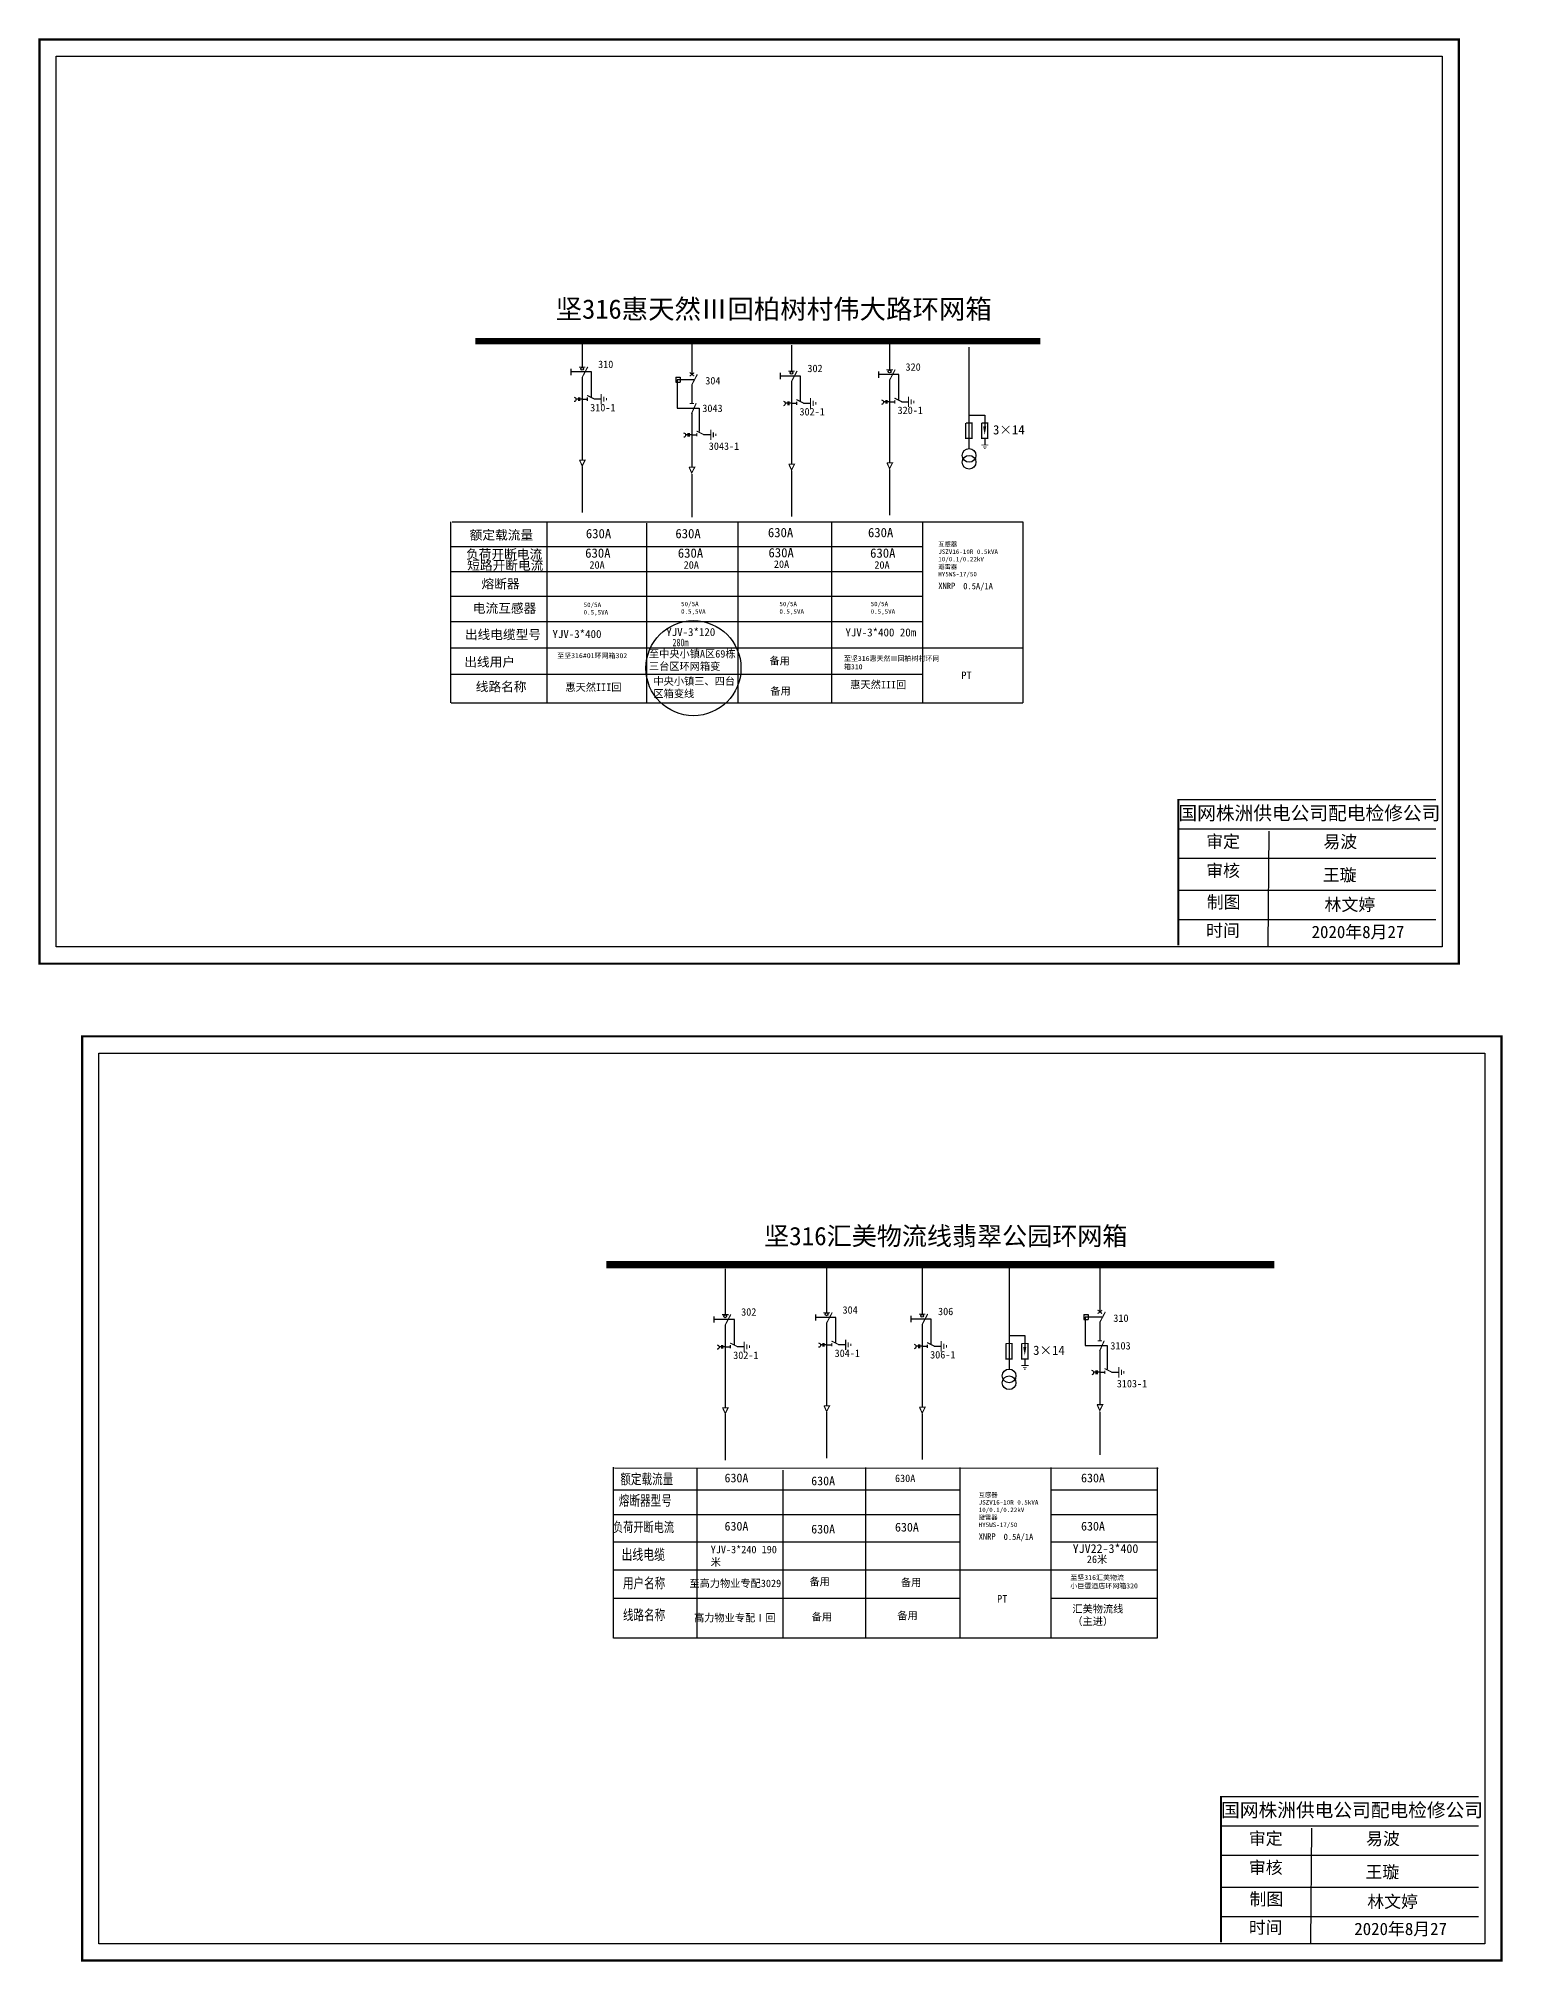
# Model space of a CAD drawing. Header units: millimetres. Extents: x 274 to 2193, y 1327 to 2514.
# Drawn here: x 1606 to 2193, y 1743 to 2514 of the extents above; entities that cross this region are included whole.
import ezdxf

# ---------------------------------------------------------------- set-up
doc = ezdxf.new("R2010")
doc.units = ezdxf.units.MM
doc.linetypes.add('ACAD_ISO02W100', pattern=[15, 12, -3])
doc.linetypes.add('CENTER', pattern=[50.8, 31.75, -6.35, 6.35, -6.35])
doc.styles.add('@KaiTi_txtstyle_3.00_0_0', font='simkai.ttf', dxfattribs={"height": 3})
doc.styles.add('_txtstyle_2.00_0_0', font='simsun.ttc', dxfattribs={"height": 2})
doc.styles.add('_txtstyle_3.00_0_0', font='simsun.ttc', dxfattribs={"height": 3})
doc.styles.add('_txtstyle_3.52_0_0', font='simsun.ttc', dxfattribs={"height": 3.518921})
doc.styles.add('HZ', font='simkai.ttf', dxfattribs={"width": 0.75})
doc.styles.add('hztxt_txtstyle_2.70_0_0', font='simkai.ttf', dxfattribs={"height": 2.7})
doc.styles.add('KaiTi_txtstyle_1.80_0_0', font='simkai.ttf', dxfattribs={"height": 1.8})
doc.styles.add('STYLE1', font='txt.shx', dxfattribs={"height": 2.6})
doc.styles.add('字体', font='', dxfattribs={"height": 1.95})
doc.styles.add('楷体_GB2312_txtstyle_1.09_0_0', font='simkai_0.ttf', dxfattribs={"height": 1.0944})
doc.styles.add('楷体_GB2312_txtstyle_3.00_0_0', font='simkai_0.ttf', dxfattribs={"height": 3})
doc.styles.add('楷体_GB2312_txtstyle_7.37_0_0', font='simkai_0.ttf', dxfattribs={"height": 7.367898})
doc.styles.add('黑体_txtstyle_2.00_0_0', font='simhei.ttf', dxfattribs={"height": 2})
doc.styles.get('字体').set_extended_font_data('SimSun')

# ---------------------------------------------------------------- blocks, each defined once
blk = doc.blocks.new('JD')
for points in [[(-2, 0.2), (-2, -0.2), (2, 0.2), (2, -0.2)], [(1, -1.2), (1, -0.8), (-1, -1.2), (-1, -0.8)], [(-0.5, -1.8), (-0.5, -2.2), (0.5, -1.8), (0.5, -2.2)]]:
    blk.add_trace(points)

msp = doc.modelspace()

# ---------------------------------------------------------------- linework, layer by layer
for p, q in [((1824.25, 2392.76, -0.2), (1824.25, 2382.42, -0.2)), ((1868.19, 2392.39), (1868.19, 2379.39)), ((1947.54, 2391.67), (1947.54, 2381.33)), ((1908.2, 2391.11), (1908.2, 2380.77)), ((1979.37, 2390.32, -0.2), (1979.37, 2349.68, -0.2)), ((1824.25, 2378.35, -0.2), (1824.25, 2345.12, -0.2)), ((1861.81, 2378.35), (1861.81, 2376.36)), ((1861.81, 2378.35), (1863.6, 2378.35)), ((1861.81, 2376.36), (1863.6, 2376.36)), ((1863.6, 2378.35), (1863.6, 2376.36)), ((1908.2, 2376.7), (1908.2, 2343.47)), ((1947.54, 2377.26), (1947.54, 2344.03)), ((1824.25, 2369.52, -0.2), (1826.32, 2369.52, -0.2)), ((1829.02, 2369.58, -0.2), (1831.84, 2369.58, -0.2)), ((1868.19, 2375.32), (1868.19, 2367.91)), ((1947.54, 2368.43), (1949.61, 2368.43)), ((1952.31, 2368.49), (1955.13, 2368.49)), ((1868.19, 2364.2), (1868.19, 2342.33)), ((1908.2, 2367.87), (1910.27, 2367.87)), ((1912.97, 2367.93), (1915.78, 2367.93)), ((1979.34, 2363.12, -0.2), (1985.68, 2363.12, -0.2)), ((1985.68, 2363.12, -0.2), (1985.68, 2358.48, -0.2)), ((1868.19, 2355.22), (1870.25, 2355.22)), ((1872.96, 2355.28), (1875.77, 2355.28)), ((1985.68, 2353.61, -0.2), (1985.68, 2351.21, -0.2)), ((1771.46, 2320.32), (1771.46, 2247.71)), ((1810.01, 2320.3, -0.2), (1810.01, 2247.7, -0.2)), ((1850.07, 2319.75, -0.2), (1850.07, 2247.7, -0.2)), ((1886.67, 2320.06, -0.2), (1886.67, 2247.7, -0.2)), ((1924.28, 2320.08, -0.2), (1924.28, 2247.7, -0.2)), ((1960.72, 2320.08, -0.2), (1960.72, 2247.7, -0.2)), ((2001.01, 2320.32, -0.2), (2001.01, 2247.7, -0.2)), ((1771.7, 2310.35, -0.2), (1960.72, 2310.35, -0.2)), ((1922.29, 2021.41), (1922.29, 2003.12)), ((1995.44, 2021.1), (1995.44, 1980.47)), ((2031.83, 2022.57), (2031.83, 2003.36)), ((1881.62, 2020.62), (1881.62, 2002.33)), ((1960.6, 2020.82), (1960.6, 2002.52)), ((1881.62, 1998.25), (1881.62, 1965.03)), ((1922.29, 1999.05), (1922.29, 1965.82)), ((1960.6, 1998.45), (1960.6, 1965.22)), ((2025.45, 2002.32), (2025.45, 2000.34)), ((2025.45, 2002.32), (2027.24, 2002.32)), ((2025.45, 2000.34), (2027.24, 2000.34)), ((2027.24, 2002.32), (2027.24, 2000.34)), ((2031.83, 1999.29), (2031.83, 1991.88)), ((1922.29, 1990.22), (1924.36, 1990.22)), ((1927.06, 1990.28), (1929.88, 1990.28)), ((1995.42, 1993.9), (2001.76, 1993.9)), ((2001.76, 1993.9), (2001.76, 1989.26)), ((1881.62, 1989.43), (1883.69, 1989.43)), ((1886.39, 1989.49), (1889.21, 1989.49)), ((1960.6, 1989.62), (1962.67, 1989.62)), ((1965.37, 1989.68), (1968.19, 1989.68)), ((2001.76, 1984.39), (2001.76, 1982)), ((2031.83, 1988.17), (2031.83, 1966.3)), ((2031.83, 1979.19), (2033.9, 1979.19)), ((2036.6, 1979.25), (2039.41, 1979.25))]:
    msp.add_line(p, q)
at = {"linetype": 'ACAD_ISO02W100'}
for p, q in [((1862.38, 2377.32), (1862.38, 2365.91)), ((1869.08, 2377.32), (1862.38, 2377.32)), ((1862.38, 2365.91), (1871.22, 2365.91)), ((1871.22, 2365.91), (1871.22, 2356.51)), ((2026.02, 2001.29), (2026.02, 1989.88)), ((2032.72, 2001.29), (2026.02, 2001.29)), ((2026.02, 1989.88), (2034.86, 1989.88)), ((2034.86, 1989.88), (2034.86, 1980.48))]:
    msp.add_line(p, q, dxfattribs=at)
at = {"linetype": 'CENTER'}
for p, q in [((1824.27, 2342.43, -0.2), (1824.27, 2324.07, -0.2)), ((1868.2, 2339.4), (1868.2, 2322.15)), ((1908.21, 2340.78), (1908.21, 2322.42)), ((1947.56, 2341.34), (1947.56, 2322.98)), ((1881.64, 1962.34), (1881.64, 1943.97)), ((1922.3, 1963.13), (1922.3, 1944.77)), ((1960.61, 1962.53), (1960.61, 1944.17)), ((2031.84, 1963.37), (2031.84, 1946.12))]:
    msp.add_line(p, q, dxfattribs=at)
at = {"linetype": 'Continuous'}
for p, q in [((1772.12, 2320.32, -0.2), (2001.01, 2320.32, -0.2)), ((1771.7, 2300.4, -0.2), (1828.77, 2300.4, -0.2)), ((1828.34, 2300.4, -0.2), (1960.72, 2300.4, -0.2)), ((1771.7, 2290.45, -0.2), (1960.72, 2290.45, -0.2)), ((1771.7, 2280.37, -0.2), (1960.72, 2280.37, -0.2)), ((1771.7, 2269.77, -0.2), (2001.01, 2269.77, -0.2)), ((1771.7, 2259.19, -0.2), (1960.72, 2259.19, -0.2)), ((1771.7, 2247.7, -0.2), (2001.01, 2247.7, -0.2)), ((1836.84, 1872.5), (1836.84, 1941.17)), ((1837.19, 1940.91), (2055.27, 1940.75)), ((1870.28, 1940.43), (1870.28, 1872.75)), ((1904.75, 1939.97), (1904.75, 1872.55)), ((1937.9, 1941.04), (1937.9, 1872.51)), ((1975.75, 1941.04), (1975.75, 1872.51)), ((2012.26, 1940.99), (2012.26, 1872.47)), ((2054.92, 1941), (2054.92, 1872.48)), ((1836.84, 1931.99), (1975.75, 1931.99)), ((1836.84, 1922.13), (1975.75, 1922.13)), ((1836.84, 1911.11), (1975.75, 1911.11)), ((1836.84, 1899.95), (2054.92, 1899.95)), ((1836.84, 1888.59), (1975.75, 1888.59)), ((2054.92, 1872.5), (1836.84, 1872.5))]:
    msp.add_line(p, q, dxfattribs=at)
at = {"color": 0, "linetype": 'Continuous'}
for p, q in [((2063.41, 2208.93), (2166.62, 2208.93)), ((2063.41, 2197.15), (2166.62, 2197.15)), ((2099.66, 2196.16), (2099.23, 2150.26)), ((2063.41, 2185.4), (2166.62, 2185.4)), ((2063.41, 2172.57), (2166.62, 2172.57)), ((2063.41, 2160.82), (2166.62, 2160.82)), ((2080.53, 1809.04), (2183.74, 1809.04)), ((2080.53, 1797.26), (2183.74, 1797.26)), ((2116.78, 1796.27), (2116.35, 1750.37)), ((2080.53, 1785.51), (2183.74, 1785.51)), ((2080.53, 1772.68), (2183.74, 1772.68)), ((2080.53, 1760.93), (2183.74, 1760.93))]:
    msp.add_line(p, q, dxfattribs=at)
at = {"linetype": 'Continuous', "ltscale": 2.402579}
for p, q in [((2012.26, 1931.99), (2054.92, 1931.99)), ((2012.26, 1922.13), (2054.92, 1922.13)), ((2012.26, 1911.11), (2054.92, 1911.11)), ((2012.26, 1888.59), (2054.92, 1888.59))]:
    msp.add_line(p, q, dxfattribs=at)
at = {"color": 0, "linetype": 'Continuous', "const_width": 0.827}
for points in [[(1606.6, 2513.77), (2175.84, 2513.77), (2175.84, 2143.13), (1606.6, 2143.13)], [(1623.72, 2113.88), (2192.96, 2113.88), (2192.96, 1743.24), (1623.72, 1743.24)]]:
    msp.add_lwpolyline(points, close=True, dxfattribs=at)
at = {"color": 0, "linetype": 'Continuous'}
for points in [[(1613.29, 2507.07), (2169.14, 2507.07), (2169.14, 2149.83), (1613.29, 2149.83)], [(1630.41, 2107.18), (2186.26, 2107.18), (2186.26, 1749.94), (1630.41, 1749.94)]]:
    msp.add_lwpolyline(points, close=True, dxfattribs=at)
at = {"elevation": -0.2}
for points, const_width in [([(1781.4, 2392.76), (2008.01, 2392.76)], 2.45), ([(1822.93, 2382.37), (1825.57, 2382.37)], 0.448), ([(1824.25, 2378.23), (1826.49, 2382.48)], 0.448), ([(1826.21, 2371.02), (1829.2, 2369.52)], 0.448), ([(1826.32, 2370.21), (1826.32, 2368.83)], 0.448), ([(1978.1, 2359.95), (1978.1, 2353.76), (1980.58, 2353.76), (1980.58, 2359.95), (1978.18, 2359.95)], 0.522), ([(1984.45, 2359.95), (1984.45, 2353.76), (1986.92, 2353.76), (1986.92, 2359.95), (1984.52, 2359.95)], 0.522), ([(1823.15, 2345.05), (1825.43, 2345.05), (1824.27, 2342.74), (1823.18, 2345.09)], 0.448)]:
    msp.add_lwpolyline(points, dxfattribs=dict(at, const_width=const_width))
for points in [[(1819.73, 2381.69), (1819.73, 2379.19)], [(1822.75, 2369.55), (1821.8, 2369.55)], [(1822.75, 2370.17), (1822.75, 2368.81)], [(1823.16, 2370.17), (1823.16, 2368.81)], [(1824.25, 2369.55), (1823.16, 2369.55)]]:
    msp.add_lwpolyline(points, dxfattribs=at)
at = {"linetype": 'ACAD_ISO02W100', "elevation": -0.2}
msp.add_lwpolyline([(1827.93, 2370.23), (1827.93, 2380.44), (1819.73, 2380.44)], dxfattribs=at)
for points, const_width in [([(1867.33, 2378.72), (1869.15, 2380.09)], 0.448), ([(1867.35, 2380.22), (1869.11, 2378.76)], 0.448), ([(1868.19, 2375.2), (1870.43, 2379.45)], 0.448), ([(1906.88, 2380.72), (1909.52, 2380.72)], 0.448), ([(1908.2, 2376.58), (1910.44, 2380.83)], 0.448), ([(1946.22, 2381.28), (1948.87, 2381.28)], 0.448), ([(1947.54, 2377.14), (1949.79, 2381.39)], 0.448), ([(1868.09, 2363.66), (1869.98, 2367.88)], 0.448), ([(1910.15, 2369.37), (1913.14, 2367.87)], 0.448), ([(1910.27, 2368.56), (1910.27, 2367.18)], 0.448), ([(1949.5, 2369.93), (1952.49, 2368.43)], 0.448), ([(1949.61, 2369.12), (1949.61, 2367.74)], 0.448), ([(1867.38, 2367.79), (1869.04, 2367.79)], 0.448), ([(1870.14, 2356.72), (1873.13, 2355.22)], 0.448), ([(1870.25, 2355.91), (1870.25, 2354.53)], 0.448), ([(1867.08, 2342.2), (1869.37, 2342.2), (1868.2, 2339.89), (1867.11, 2342.24)], 0.448), ([(1907.1, 2343.4), (1909.38, 2343.4), (1908.21, 2341.09), (1907.12, 2343.45)], 0.448), ([(1946.44, 2343.96), (1948.72, 2343.96), (1947.56, 2341.65), (1946.47, 2344)], 0.448), ([(1833.92, 2022.34), (2101.84, 2022.34)], 2.99), ([(1880.3, 2002.27), (1882.94, 2002.27)], 0.448), ([(1881.62, 1998.14), (1883.86, 2002.39)], 0.448), ([(1920.97, 2003.07), (1923.61, 2003.07)], 0.448), ([(1922.29, 1998.93), (1924.53, 2003.18)], 0.448), ([(1959.28, 2002.47), (1961.92, 2002.47)], 0.448), ([(1960.6, 1998.33), (1962.84, 2002.58)], 0.448), ([(2030.97, 2002.7), (2032.8, 2004.06)], 0.448), ([(2030.99, 2004.19), (2032.75, 2002.73)], 0.448), ([(2031.83, 1999.17), (2034.07, 2003.42)], 0.448), ([(1883.58, 1990.92), (1886.57, 1989.43)], 0.448), ([(1883.69, 1990.12), (1883.69, 1988.74)], 0.448), ([(1924.25, 1991.72), (1927.23, 1990.22)], 0.448), ([(1924.36, 1990.91), (1924.36, 1989.53)], 0.448), ([(1962.55, 1991.12), (1965.54, 1989.62)], 0.448), ([(1962.67, 1990.31), (1962.67, 1988.93)], 0.448), ([(1994.18, 1990.73), (1994.18, 1984.55), (1996.65, 1984.55), (1996.65, 1990.73), (1994.26, 1990.73)], 0.522), ([(2000.52, 1990.73), (2000.52, 1984.55), (2003, 1984.55), (2003, 1990.73), (2000.6, 1990.73)], 0.522), ([(2031.02, 1991.76), (2032.68, 1991.76)], 0.448), ([(2031.74, 1987.63), (2033.62, 1991.85)], 0.448), ([(2033.78, 1980.69), (2036.77, 1979.19)], 0.448), ([(2033.9, 1979.88), (2033.9, 1978.5)], 0.448), ([(1880.52, 1964.96), (1882.8, 1964.96), (1881.64, 1962.65), (1880.55, 1965)], 0.448), ([(1921.19, 1965.75), (1923.47, 1965.75), (1922.3, 1963.44), (1921.22, 1965.79)], 0.448), ([(1959.5, 1965.15), (1961.78, 1965.15), (1960.61, 1962.84), (1959.53, 1965.2)], 0.448), ([(2030.73, 1966.17), (2033.01, 1966.17), (2031.84, 1963.86), (2030.75, 1966.21)], 0.448)]:
    msp.add_lwpolyline(points, dxfattribs=dict(const_width=const_width))
for points in [[(1903.68, 2380.04), (1903.68, 2377.54)], [(1943.03, 2380.6), (1943.03, 2378.1)], [(1906.69, 2368.53), (1906.69, 2367.16)], [(1907.11, 2368.53), (1907.11, 2367.16)], [(1946.04, 2368.46), (1945.09, 2368.46)], [(1946.04, 2369.08), (1946.04, 2367.72)], [(1946.46, 2369.08), (1946.46, 2367.72)], [(1947.54, 2368.46), (1946.46, 2368.46)], [(1906.69, 2367.9), (1905.75, 2367.9)], [(1908.19, 2367.9), (1907.11, 2367.9)], [(1866.68, 2355.25), (1865.73, 2355.25)], [(1866.68, 2355.87), (1866.68, 2354.51)], [(1867.1, 2355.87), (1867.1, 2354.51)], [(1868.18, 2355.25), (1867.1, 2355.25)], [(1877.1, 2001.6), (1877.1, 1999.1)], [(1917.77, 2002.39), (1917.77, 1999.89)], [(1956.08, 2001.79), (1956.08, 1999.29)], [(1920.78, 1990.24), (1919.84, 1990.24)], [(1920.78, 1990.87), (1920.78, 1989.51)], [(1921.2, 1990.87), (1921.2, 1989.51)], [(1922.29, 1990.24), (1921.2, 1990.24)], [(1959.09, 1990.27), (1959.09, 1988.91)], [(1959.51, 1990.27), (1959.51, 1988.91)], [(1880.12, 1989.45), (1879.17, 1989.45)], [(1880.12, 1990.08), (1880.12, 1988.72)], [(1880.54, 1990.08), (1880.54, 1988.72)], [(1881.62, 1989.45), (1880.54, 1989.45)], [(1959.09, 1989.65), (1958.15, 1989.65)], [(1960.6, 1989.65), (1959.51, 1989.65)], [(2030.32, 1979.22), (2029.38, 1979.22)], [(2030.32, 1979.84), (2030.32, 1978.48)], [(2030.74, 1979.84), (2030.74, 1978.48)], [(2031.82, 1979.22), (2030.74, 1979.22)]]:
    msp.add_lwpolyline(points)
at = {"linetype": 'ACAD_ISO02W100'}
for points in [[(1911.87, 2368.58), (1911.87, 2378.79), (1903.68, 2378.79)], [(1951.22, 2369.14), (1951.22, 2379.35), (1943.03, 2379.35)], [(1885.3, 1990.14), (1885.3, 2000.35), (1877.1, 2000.35)], [(1925.97, 1990.93), (1925.97, 2001.14), (1917.77, 2001.14)], [(1964.28, 1990.33), (1964.28, 2000.54), (1956.08, 2000.54)]]:
    msp.add_lwpolyline(points, dxfattribs=at)
at = {"elevation": -0.2}
for points, format in [([(1821, 2370.31, -0.877934), (1821.03, 2368.5)], "xyb"), ([(1985.68, 2358.56, 1.22, 0, 0), (1985.68, 2355.08, 0, 0, 0)], "xyseb")]:
    msp.add_lwpolyline(points, format=format, dxfattribs=at)
for points, format in [([(1904.94, 2368.66, -0.877934), (1904.98, 2366.85)], "xyb"), ([(1944.29, 2369.22, -0.877934), (1944.32, 2367.41)], "xyb"), ([(1864.93, 2356.01, -0.877934), (1864.97, 2354.2)], "xyb"), ([(1878.37, 1990.22, -0.877934), (1878.4, 1988.41)], "xyb"), ([(1919.04, 1991.01, -0.877934), (1919.07, 1989.2)], "xyb"), ([(1957.35, 1990.41, -0.877934), (1957.38, 1988.6)], "xyb"), ([(2001.76, 1989.34, 1.22, 0, 0), (2001.76, 1985.86, 0, 0, 0)], "xyseb"), ([(2028.57, 1979.98, -0.877934), (2028.61, 1978.17)], "xyb")]:
    msp.add_lwpolyline(points, format=format)
at = {"color": 0, "linetype": 'Continuous', "const_width": 0.827}
for points in [[(2063.35, 2209.16), (2063.35, 2150.45)], [(2080.47, 1809.27), (2080.47, 1750.56)]]:
    msp.add_lwpolyline(points, dxfattribs=at)
for centre, radius in [((1824.25, 2381.73, -0.2), 0.574), ((1908.2, 2380.09), 0.574), ((1947.54, 2380.64), 0.574), ((1979.42, 2346.95, -0.2), 2.74), ((1979.42, 2344.21, -0.2), 2.74), ((1881.62, 2001.64), 0.574), ((1922.29, 2002.43), 0.574), ((1960.6, 2001.83), 0.574), ((1995.49, 1977.73), 2.74), ((1995.49, 1975), 2.74)]:
    msp.add_circle(centre, radius)
at = {"color": 1}
msp.add_circle((1868.87, 2261.6), 19.07, dxfattribs=at)

# ---------------------------------------------------------------- block references
at = {"xscale": 1.045948924507229, "yscale": 1.045948924507229, "zscale": 1.045948924507138, "rotation": 90}
for p in [(1831.88, 2369.5, -0.2), (1915.83, 2367.85), (1955.17, 2368.41), (1875.81, 2355.2), (1889.25, 1989.41), (1929.92, 1990.2), (1968.23, 1989.6), (2039.45, 1979.17)]:
    msp.add_blockref('JD', p, dxfattribs=at)
at = {"xscale": 0.7313996298432812, "yscale": 0.7313996297420431, "zscale": 0.7313996298722628}
for p in [(1985.73, 2351.1, -0.2), (2001.8, 1981.89)]:
    msp.add_blockref('JD', p, dxfattribs=at)

# ---------------------------------------------------------------- texts
at = {"color": 7, "style": 'HZ'}
msp.add_text('坚316惠天然Ⅲ回柏树村伟大路环网箱', height=7.7736, dxfattribs=at).set_placement((1813.62, 2401.77, -0.2))
for s, height, p in [('310', 2.988, (1830.64, 2381.99, -0.2)), ('320', 2.988, (1953.93, 2380.9)), ('304', 2.988, (1873.62, 2375.42)), ('302', 2.988, (1914.58, 2380.35)), ('310-1', 2.988, (1827.45, 2364.62, -0.2)), ('3043', 2.988, (1872.44, 2364.35)), ('302-1', 2.988, (1911.4, 2362.97)), ('320-1', 2.988, (1950.74, 2363.53)), ('3043-1', 2.988, (1875.02, 2349.17)), ('XNRP', 2.5, (1967.08, 2293.38, -0.2)), ('0.5A/1A', 2.5, (1977.07, 2293.26, -0.2)), ('304', 2.988, (1928.67, 2002.69)), ('302', 2.988, (1888.01, 2001.9)), ('306', 2.988, (1966.98, 2002.1)), ('310', 2.988, (2037.27, 1999.39)), ('3103', 2.988, (2036.08, 1988.32)), ('302-1', 2.988, (1884.82, 1984.53)), ('304-1', 2.988, (1925.49, 1985.32)), ('306-1', 2.988, (1963.8, 1984.72)), ('3103-1', 2.988, (2038.66, 1973.14)), ('XNRP', 2.5, (1983.28, 1912.07)), ('0.5A/1A', 2.5, (1993.27, 1911.95))]:
    msp.add_text(s, height=height).set_placement(p)
at = {"style": 'HZ'}
for s, height, p in [('3×14', 3.732, (1989.02, 2355.36, -0.2)), ('额定载流量', 3.732, (1779.13, 2313.17, -0.2)), ('630A', 3.732, (1825.73, 2313.72, -0.2)), ('630A', 3.732, (1861.63, 2313.72, -0.2)), ('630A', 3.732, (1898.74, 2314.14, -0.2)), ('630A', 3.732, (1938.87, 2314.14, -0.2)), ('负荷开断电流', 3.732, (1777.66, 2305.47, -0.2)), ('630A', 3.732, (1825.46, 2305.91, -0.2)), ('630A', 3.732, (1862.61, 2305.91, -0.2)), ('630A', 3.732, (1898.97, 2306.06, -0.2)), ('630A', 3.732, (1939.73, 2305.91, -0.2)), ('短路开断电流', 3.732, (1778.14, 2301.05, -0.2)), ('熔断器', 3.732, (1783.86, 2293.57, -0.2)), ('电流互感器', 3.732, (1780.4, 2283.79, -0.2)), ('出线电缆型号', 3.732, (1777.19, 2273.23, -0.2)), ('YJV-3*400 ', 3.209, (1812.34, 2273.71, -0.2)), ('YJV-3*120  ', 3.2093, (1857.97, 2274.49, -0.2)), ('YJV-3*400 20m', 3.2093, (1929.83, 2274.34, -0.2)), ('出线用户 ', 3.732, (1776.95, 2262.25, -0.2)), ('线路名称', 3.732, (1781.55, 2252.34, -0.2)), ('3×14', 3.732, (2005.1, 1986.14))]:
    msp.add_text(s, height=height, dxfattribs=at).set_placement(p)
at = {"linetype": 'Continuous', "attachment_point": 1}
for s, insert, char_height, width, style in [('\\A1;{\\fSimSun|b0|i0|c134|p2;互感器\\PJSZV16-10R 0.5kVA\\P10/0.1/0.22kV\\P避雷器\\PHY5WS-17/50}', (1967.07, 2312.23, -0.2), 1.8, 33.191, 'KaiTi_txtstyle_1.80_0_0'), ('{\\fSimSun|b0|i0|c134|p2;50/5A\\P0.5,5VA}', (1824.81, 2287.93, -0.2), 1.8, 32.2427, 'hztxt_txtstyle_2.70_0_0'), ('{\\fSimSun|b0|i0|c134|p2;50/5A\\P0.5,5VA}', (1863.91, 2288.26, -0.2), 1.8, 32.2427, 'hztxt_txtstyle_2.70_0_0'), ('{\\fSimSun|b0|i0|c134|p2;50/5A\\P0.5,5VA}', (1903.35, 2288.26, -0.2), 1.8, 32.2427, 'hztxt_txtstyle_2.70_0_0'), ('{\\fSimSun|b0|i0|c134|p2;50/5A\\P0.5,5VA}', (1939.92, 2288.26, -0.2), 1.8, 32.2427, 'hztxt_txtstyle_2.70_0_0'), ('{\\fSimSun|b0|i0|c134|p2;至中央小镇A区69栋三台区环网箱变}', (1851.01, 2268.86), 3.0002, 36.9383, 'STYLE1'), ('{\\fSimSun|b0|i0|c134|p2;备用}', (1899.35, 2266.05), 3.0002, 23.3412, 'STYLE1'), ('{\\fSimSun|b0|i0|c134|p2;PT}', (1976.34, 2260.24, -0.2), 3, 14.059, '@KaiTi_txtstyle_3.00_0_0'), ('{\\fSimSun|b0|i0|c134|p2;中央小镇三、四台区箱变线}', (1852.82, 2257.89), 3.0002, 36.2661, 'STYLE1'), ('{\\fSimSun|b0|i0|c134|p2;备用}', (1899.69, 2253.95), 3.0002, 23.3412, 'STYLE1'), ('{\\fSimSun|b0|i0|c134|p2;额定载流量}', (1839.55, 1938.44), 4.1506, 31.9585, 'HZ'), ('{\\fSimSun|b0|i0|c134|p2;630A}', (1881.33, 1938.56), 3.5189, 28.2957, 'STYLE1'), ('{\\fSimSun|b0|i0|c134|p2;630A}', (1916.1, 1937.39), 3.5189, 28.2957, 'STYLE1'), ('{\\fSimSun|b0|i0|c134|p2;630A}', (1949.7, 1938.17), 3.0002, 35.0749, 'STYLE1'), ('{\\fSimSun|b0|i0|c134|p2;630A}', (2024.32, 1938.56), 3.5189, 28.2957, 'STYLE1'), ('{\\fSimSun|b0|i0|c134|p2;熔断器型号}', (1838.97, 1929.81), 4.1506, 33.1472, 'HZ'), ('\\A1;{\\fSimSun|b0|i0|c134|p2;互感器\\PJSZV16-10R 0.5kVA\\P10/0.1/0.22kV\\P避雷器\\PHY5WS-17/50}', (1983.27, 1930.92), 1.8, 33.191, 'KaiTi_txtstyle_1.80_0_0'), ('{\\fSimSun|b0|i0|c134|p2;\\H0.96x;负荷开断电流}', (1836.62, 1919.09), 4.1506, 37.9528, 'HZ'), ('{\\fSimSun|b0|i0|c134|p2;630A}', (1881.33, 1919.21), 3.5189, 28.2957, 'STYLE1'), ('{\\fSimSun|b0|i0|c134|p2;630A}', (1916.1, 1918.04), 3.5189, 28.2957, 'STYLE1'), ('{\\fSimSun|b0|i0|c134|p2;630A}', (1949.7, 1918.82), 3.5189, 28.2957, 'STYLE1'), ('{\\fSimSun|b0|i0|c134|p2;630A}', (2024.32, 1919.21), 3.5189, 28.2957, 'STYLE1'), ('{\\fSimSun|b0|i0|c134|p2;出线电缆}', (1840.01, 1908.2), 4.265, 29.0757, 'HZ'), ('YJV-3*240 190米', (1875.8, 1909.59), 3, 28.2957, '_txtstyle_3.00_0_0'), ('{\\fSimSun|b0|i0|c134|p2;用户名称}', (1840.58, 1896.69), 4.1506, 28.2957, 'HZ'), ('{\\fKaiTi|b0|i0|c134|p49;至高力物业专配3029}', (1867.25, 1896.01), 3, 62.9499, '_txtstyle_3.00_0_0'), ('{\\fSimSun|b0|i0|c134|p2;备用}', (1915.4, 1896.71), 3.0002, 23.3412, 'STYLE1'), ('{\\fSimSun|b0|i0|c134|p2;备用}', (1952.07, 1896.41), 3.0002, 23.3412, 'STYLE1'), ('{\\fSimSun|b0|i0|c134|p2;PT}', (1990.67, 1889.83), 3, 14.059, '@KaiTi_txtstyle_3.00_0_0'), ('{\\fSimSun|b0|i0|c134|p2;线路名称}', (1840.58, 1883.94), 4.1506, 28.2957, 'HZ'), ('{\\fKaiTi|b0|i0|c134|p49;高力物业专配Ⅰ回}', (1869.09, 1882.21), 3, 35.0749, '_txtstyle_3.00_0_0'), ('{\\fSimSun|b0|i0|c134|p2;备用}', (1916.3, 1882.58), 3.0002, 23.3412, 'STYLE1'), ('{\\fSimSun|b0|i0|c134|p2;备用}', (1950.62, 1883.08), 3.0002, 23.3412, 'STYLE1')]:
    msp.add_mtext(s, dxfattribs=dict(at, insert=insert, char_height=char_height, width=width, style=style))
at = {"color": 7, "linetype": 'Continuous', "lineweight": 0, "ltscale": 1.567406, "char_height": 3, "attachment_point": 1, "style": '楷体_GB2312_txtstyle_3.00_0_0'}
for insert in [(1827.16, 2304.52, -0.2), (1864.94, 2304.52, -0.2), (1901.14, 2304.84, -0.2), (1941.43, 2304.52, -0.2)]:
    msp.add_mtext('20A', dxfattribs=dict(at, insert=insert))
at = {"attachment_point": 1}
for s, insert, char_height, width, style in [('{\\fKaiTi|b0|i0|c134|p49;至坚}316{\\fKaiTi|b0|i0|c134|p49;#01环网箱302}', (1814.23, 2267.63, -0.2), 2, 33.743, '_txtstyle_2.00_0_0'), ('{\\fSimSun|b0|i0|c134|p2;280m}', (1860.46, 2273.41), 3, 15.4455, 'HZ'), ('{\\fKaiTi|b0|i0|c134|p49;至坚}316{\\fKaiTi|b0|i0|c134|p49;惠天然Ⅲ回柏树村环网箱310}', (1929.22, 2266.49, -0.2), 2, 33.743, '_txtstyle_2.00_0_0'), ('惠天然III回', (1817.52, 2255.46, -0.2), 3, 33.743, '_txtstyle_3.00_0_0'), ('惠天然III回', (1931.74, 2256.5), 3, 33.743, '_txtstyle_3.00_0_0'), ('坚316汇美物流线翡翠公园环网箱', (1897.22, 2037.52), 7.3679, 195.8102, '楷体_GB2312_txtstyle_7.37_0_0')]:
    msp.add_mtext(s, dxfattribs=dict(at, insert=insert, char_height=char_height, width=width, style=style))
at = {"color": 0, "linetype": 'Continuous', "attachment_point": 1, "style": '字体'}
for s, insert, char_height, width in [('{\\H1.1x;\\C256;国网株洲供电公司配电检修公司\\fSimSun|b0|i0|c134|p2;\\H0.9091x;}', (2063.39, 2206.21), 5, 126.4336), ('\\f\uffbfﾬￌﾣﾤ_GB2312|b0|i0|c134|p49;审定', (2074.49, 2194.58), 4.9646, 38.826), ('{\\fSimSun|b0|i0|c134|p2;易波}', (2121.52, 2194.49), 4.9646, 38.826), ('\\f\uffbfﾬￌﾣﾤ_GB2312|b0|i0|c134|p49;审核', (2074.49, 2182.88), 4.9646, 38.826), ('王璇', (2121.27, 2181.17), 4.965, 38.826), ('\\f\uffbfﾬￌﾣﾤ_GB2312|b0|i0|c134|p49;制图', (2074.76, 2170.27), 4.9646, 38.826), ('\\f\uffbfﾬￌﾣﾤ_GB2312|b0|i0|c134|p49;时间', (2074.49, 2158.88), 4.9646, 38.826), ('{\\H1.1x;\\C256;国网株洲供电公司配电检修公司\\fSimSun|b0|i0|c134|p2;\\H0.9091x;}', (2080.51, 1806.32), 5, 126.4336), ('\\f\uffbfﾬￌﾣﾤ_GB2312|b0|i0|c134|p49;审定', (2091.61, 1794.69), 4.9646, 38.826), ('{\\fSimSun|b0|i0|c134|p2;易波}', (2138.64, 1794.6), 4.9646, 38.826), ('\\f\uffbfﾬￌﾣﾤ_GB2312|b0|i0|c134|p49;审核', (2091.61, 1782.99), 4.9646, 38.826), ('王璇', (2138.39, 1781.28), 4.965, 38.826), ('\\f\uffbfﾬￌﾣﾤ_GB2312|b0|i0|c134|p49;制图', (2091.88, 1770.38), 4.9646, 38.826), ('\\f\uffbfﾬￌﾣﾤ_GB2312|b0|i0|c134|p49;时间', (2091.61, 1758.99), 4.9646, 38.826)]:
    msp.add_mtext(s, dxfattribs=dict(at, insert=insert, char_height=char_height, width=width))
at = {"color": 7, "linetype": 'Continuous', "attachment_point": 1}
for s, insert, char_height, width, style in [('林文婷', (2122, 2169.23), 4.965, 38.826, '楷体_GB2312_txtstyle_1.09_0_0'), ('{\\fSimSun|b0|i0|c134|p2;2020年8月27}', (2116.8, 2158.3), 4.9646, 72.6194, '楷体_GB2312_txtstyle_1.09_0_0'), ('{\\fSimSun|b0|i0|c134|p2;YJV22-3*400}', (2020.98, 1910.21), 3.5189, 28.2957, '_txtstyle_3.52_0_0'), ('{\\fSimSun|b0|i0|c134|p2;26米}', (2026.66, 1905.68), 3, 28.2957, '_txtstyle_3.00_0_0'), ('至坚316汇美物流^J小巨蛋酒店环网箱320', (2020.03, 1897.85), 2, 29.4456, '黑体_txtstyle_2.00_0_0'), ('汇美物流线（主进）', (2020.84, 1885.79), 3, 25.4603, '_txtstyle_3.00_0_0'), ('林文婷', (2139.12, 1769.34), 4.965, 38.826, '楷体_GB2312_txtstyle_1.09_0_0'), ('{\\fSimSun|b0|i0|c134|p2;2020年8月27}', (2133.92, 1758.41), 4.9646, 72.6194, '楷体_GB2312_txtstyle_1.09_0_0')]:
    msp.add_mtext(s, dxfattribs=dict(at, insert=insert, char_height=char_height, width=width, style=style))

doc.saveas('drawing.dxf')
